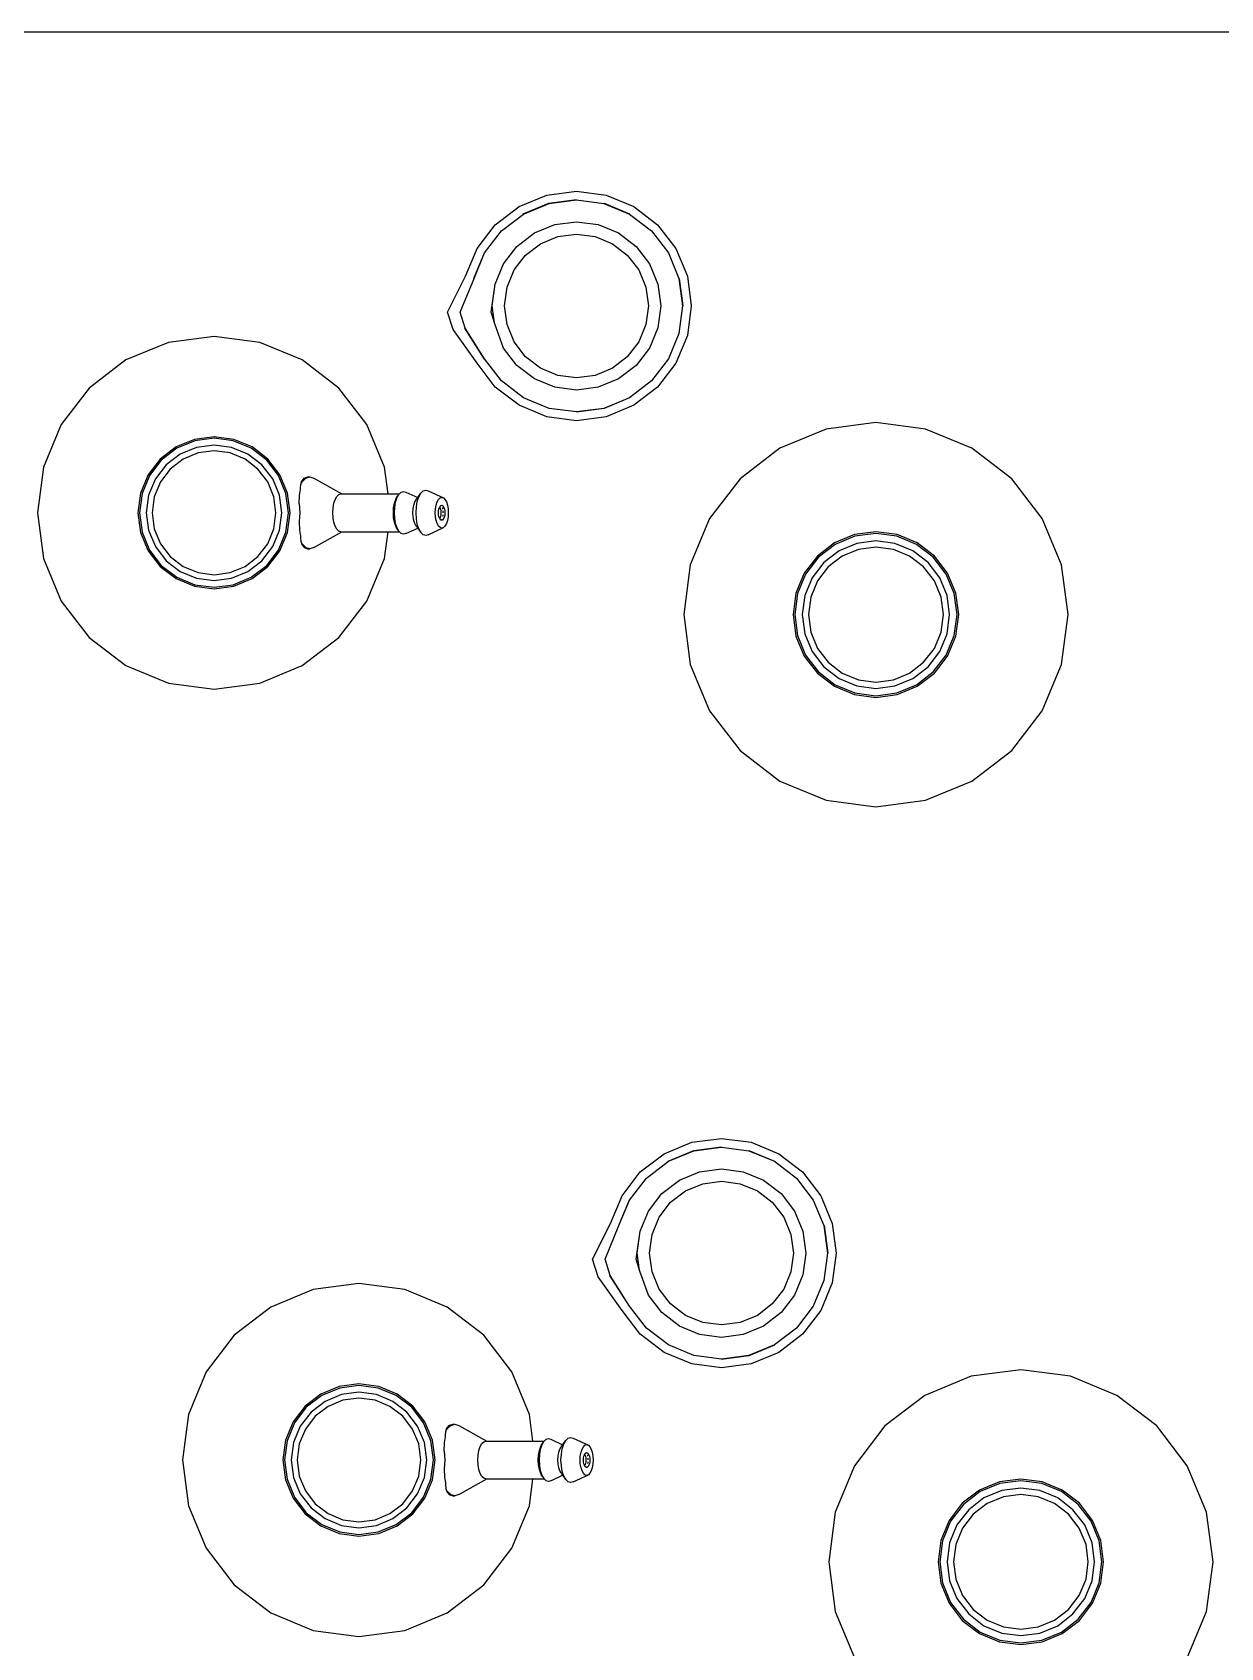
# Model space of a CAD drawing. Header units: metres. Extents: x 217 to 1422, y -179 to 129.
# Drawn here: x 1350.7276 to 1351.0376, y 60.5313 to 60.9527 of the extents above; entities that cross this region are included whole.
import ezdxf

# ---------------------------------------------------------------- set-up
doc = ezdxf.new("R2010")
doc.units = ezdxf.units.M
doc.header["$LTSCALE"] = 0.5
doc.header["$MEASUREMENT"] = 0
doc.layers.add('+1', color=255, linetype='Continuous')

# ---------------------------------------------------------------- blocks, each defined once
blk = doc.blocks.new('Chemistry Lab table pl')
at = {"layer": '+1', "transparency": 33554687}
for p, q in [((5.99318, 3.84755), (5.98817, 3.83546)), ((6.03659, 3.84409), (6.031, 3.84335)), ((6.04218, 3.84335), (6.03659, 3.84409)), ((6.08501, 3.83546), (6.08001, 3.84755)), ((6.02579, 3.84119), (6.02132, 3.83776)), ((6.02601, 3.84082), (6.02163, 3.83745)), ((6.031, 3.84335), (6.02579, 3.84119)), ((6.03111, 3.84293), (6.02601, 3.84082)), ((6.03161, 3.84107), (6.02697, 3.83915)), ((6.03204, 3.83949), (6.02779, 3.83773)), ((6.03659, 3.84365), (6.03111, 3.84293)), ((6.03659, 3.84172), (6.03161, 3.84107)), ((6.03659, 3.84009), (6.03204, 3.83949)), ((6.04207, 3.84293), (6.03659, 3.84365)), ((6.04157, 3.84107), (6.03659, 3.84172)), ((6.04115, 3.83949), (6.03659, 3.84009)), ((6.04539, 3.83773), (6.04115, 3.83949)), ((6.04621, 3.83915), (6.04157, 3.84107)), ((6.04717, 3.84082), (6.04207, 3.84293)), ((6.04739, 3.84119), (6.04218, 3.84335)), ((6.05156, 3.83745), (6.04717, 3.84082)), ((6.05186, 3.83776), (6.04739, 3.84119)), ((6.19733, 3.84039), (6.18623, 3.8358)), ((6.20925, 3.84196), (6.19733, 3.84039)), ((6.22116, 3.84039), (6.20925, 3.84196)), ((6.23227, 3.8358), (6.22116, 3.84039)), ((5.98817, 3.83546), (5.98646, 3.82249)), ((6.02132, 3.83776), (6.01789, 3.83329)), ((6.02163, 3.83745), (6.01826, 3.83307)), ((6.02299, 3.83609), (6.01993, 3.8321)), ((6.02697, 3.83915), (6.02299, 3.83609)), ((6.02779, 3.83773), (6.02415, 3.83493)), ((6.04904, 3.83493), (6.04539, 3.83773)), ((6.05019, 3.83609), (6.04621, 3.83915)), ((6.05325, 3.8321), (6.05019, 3.83609)), ((6.05492, 3.83307), (6.05156, 3.83745)), ((6.0553, 3.83329), (6.05186, 3.83776)), ((6.08672, 3.82249), (6.08501, 3.83546)), ((6.18623, 3.8358), (6.17669, 3.82848)), ((6.2418, 3.82848), (6.23227, 3.8358)), ((6.01789, 3.83329), (6.01573, 3.82808)), ((6.01826, 3.83307), (6.01615, 3.82797)), ((6.01993, 3.8321), (6.01801, 3.82747)), ((6.02135, 3.83129), (6.01959, 3.82704)), ((6.02415, 3.83493), (6.02135, 3.83129)), ((6.05183, 3.83129), (6.04904, 3.83493)), ((6.05359, 3.82704), (6.05183, 3.83129)), ((6.05517, 3.82747), (6.05325, 3.8321)), ((6.05703, 3.82797), (6.05492, 3.83307)), ((6.05745, 3.82808), (6.0553, 3.83329)), ((6.01573, 3.82808), (6.01499, 3.82249)), ((6.01615, 3.82797), (6.01543, 3.82249)), ((6.01801, 3.82747), (6.01736, 3.82249)), ((6.01959, 3.82704), (6.01899, 3.82249)), ((6.05419, 3.82249), (6.05359, 3.82704)), ((6.05583, 3.82249), (6.05517, 3.82747)), ((6.05776, 3.82249), (6.05703, 3.82797)), ((6.05819, 3.82249), (6.05745, 3.82808)), ((6.17669, 3.82848), (6.16937, 3.81894)), ((6.24912, 3.81894), (6.2418, 3.82848)), ((5.98646, 3.82249), (5.98817, 3.80951)), ((6.01499, 3.82249), (6.01573, 3.8169)), ((6.01543, 3.82249), (6.01615, 3.81701)), ((6.01736, 3.82249), (6.01801, 3.81751)), ((6.01899, 3.82249), (6.01959, 3.81793)), ((6.05359, 3.81793), (6.05419, 3.82249)), ((6.05517, 3.81751), (6.05583, 3.82249)), ((6.05703, 3.81701), (6.05776, 3.82249)), ((6.05745, 3.8169), (6.05819, 3.82249)), ((6.08501, 3.80951), (6.08672, 3.82249)), ((6.16937, 3.81894), (6.16477, 3.80784)), ((6.25372, 3.80784), (6.24912, 3.81894)), ((6.01573, 3.8169), (6.01789, 3.81169)), ((6.01615, 3.81701), (6.01826, 3.81191)), ((6.01801, 3.81751), (6.01993, 3.81287)), ((6.01959, 3.81793), (6.02135, 3.81369)), ((6.05183, 3.81369), (6.05359, 3.81793)), ((6.05325, 3.81287), (6.05517, 3.81751)), ((6.05492, 3.81191), (6.05703, 3.81701)), ((6.0553, 3.81169), (6.05745, 3.8169)), ((6.20411, 3.81508), (6.19933, 3.8131)), ((6.20422, 3.8147), (6.19953, 3.81276)), ((6.20925, 3.81576), (6.20411, 3.81508)), ((6.20925, 3.81536), (6.20422, 3.8147)), ((6.21438, 3.81508), (6.20925, 3.81576)), ((6.21428, 3.8147), (6.20925, 3.81536)), ((6.21897, 3.81276), (6.21428, 3.8147)), ((6.21916, 3.8131), (6.21438, 3.81508)), ((6.01789, 3.81169), (6.02132, 3.80722)), ((6.01826, 3.81191), (6.02163, 3.80752)), ((6.01993, 3.81287), (6.02299, 3.80889)), ((6.02135, 3.81369), (6.02415, 3.81004)), ((6.02415, 3.81004), (6.02779, 3.80725)), ((6.04539, 3.80725), (6.04904, 3.81004)), ((6.04904, 3.81004), (6.05183, 3.81369)), ((6.05019, 3.80889), (6.05325, 3.81287)), ((6.05156, 3.80752), (6.05492, 3.81191)), ((6.05186, 3.80722), (6.0553, 3.81169)), ((6.19933, 3.8131), (6.19522, 3.80995)), ((6.19953, 3.81276), (6.1955, 3.80967)), ((6.20041, 3.81122), (6.19676, 3.80841)), ((6.20467, 3.81299), (6.20041, 3.81122)), ((6.20506, 3.81153), (6.20117, 3.80992)), ((6.20925, 3.81359), (6.20467, 3.81299)), ((6.20925, 3.81209), (6.20506, 3.81153)), ((6.21382, 3.81299), (6.20925, 3.81359)), ((6.21343, 3.81153), (6.20925, 3.81209)), ((6.21733, 3.80992), (6.21343, 3.81153)), ((6.21808, 3.81122), (6.21382, 3.81299)), ((6.22174, 3.80841), (6.21808, 3.81122)), ((6.22299, 3.80967), (6.21897, 3.81276)), ((6.22327, 3.80995), (6.21916, 3.8131)), ((5.98817, 3.80951), (5.99318, 3.79742)), ((6.02132, 3.80722), (6.02579, 3.80378)), ((6.02163, 3.80752), (6.02601, 3.80416)), ((6.02299, 3.80889), (6.02697, 3.80583)), ((6.02697, 3.80583), (6.03161, 3.80391)), ((6.02779, 3.80725), (6.03204, 3.80549)), ((6.04115, 3.80549), (6.04539, 3.80725)), ((6.04157, 3.80391), (6.04621, 3.80583)), ((6.04621, 3.80583), (6.05019, 3.80889)), ((6.04717, 3.80416), (6.05156, 3.80752)), ((6.04739, 3.80378), (6.05186, 3.80722)), ((6.08001, 3.79742), (6.08501, 3.80951)), ((6.16477, 3.80784), (6.16386, 3.80087)), ((6.19207, 3.80584), (6.19009, 3.80106)), ((6.19522, 3.80995), (6.19207, 3.80584)), ((6.1955, 3.80967), (6.19241, 3.80564)), ((6.19676, 3.80841), (6.19395, 3.80476)), ((6.19782, 3.80735), (6.19525, 3.804)), ((6.20117, 3.80992), (6.19782, 3.80735)), ((6.22068, 3.80735), (6.21733, 3.80992)), ((6.22324, 3.804), (6.22068, 3.80735)), ((6.22455, 3.80476), (6.22174, 3.80841)), ((6.22608, 3.80564), (6.22299, 3.80967)), ((6.22643, 3.80584), (6.22327, 3.80995)), ((6.22841, 3.80106), (6.22643, 3.80584)), ((6.25529, 3.79592), (6.25372, 3.80784)), ((6.02579, 3.80378), (6.031, 3.80163)), ((6.02601, 3.80416), (6.03111, 3.80204)), ((6.031, 3.80163), (6.03659, 3.80089)), ((6.03111, 3.80204), (6.03659, 3.80132)), ((6.03161, 3.80391), (6.03659, 3.80325)), ((6.03204, 3.80549), (6.03659, 3.80489)), ((6.03659, 3.80489), (6.04115, 3.80549)), ((6.03659, 3.80325), (6.04157, 3.80391)), ((6.03659, 3.80132), (6.04207, 3.80204)), ((6.03659, 3.80089), (6.04218, 3.80163)), ((6.04207, 3.80204), (6.04717, 3.80416)), ((6.04218, 3.80163), (6.04739, 3.80378)), ((6.15338, 3.80163), (6.14941, 3.79979)), ((6.15338, 3.80163), (6.15403, 3.80183)), ((6.15403, 3.80183), (6.15468, 3.80163)), ((6.15468, 3.80163), (6.15529, 3.80104)), ((6.18321, 3.80496), (6.1759, 3.80087)), ((6.18321, 3.80496), (6.18424, 3.80528)), ((6.18479, 3.80528), (6.18424, 3.80528)), ((6.18424, 3.80528), (6.18449, 3.8052)), ((6.18479, 3.80528), (6.18449, 3.8052)), ((6.18527, 3.80496), (6.18449, 3.8052)), ((6.18551, 3.80504), (6.18479, 3.80528)), ((6.18551, 3.80504), (6.18527, 3.80496)), ((6.18527, 3.80496), (6.18623, 3.80403)), ((6.18576, 3.80496), (6.18551, 3.80504)), ((6.18645, 3.80403), (6.18576, 3.80496)), ((6.18623, 3.80403), (6.18661, 3.80334)), ((6.18627, 3.80403), (6.18646, 3.80396)), ((6.18646, 3.80396), (6.18645, 3.80403)), ((6.18661, 3.80334), (6.18646, 3.80396)), ((6.18672, 3.80243), (6.18661, 3.80334)), ((6.18668, 3.80197), (6.18672, 3.80243)), ((6.18696, 3.80044), (6.18668, 3.80197)), ((6.19241, 3.80564), (6.19047, 3.80095)), ((6.19395, 3.80476), (6.19218, 3.80049)), ((6.19525, 3.804), (6.19363, 3.80011)), ((6.22486, 3.80011), (6.22324, 3.804)), ((6.22631, 3.80049), (6.22455, 3.80476)), ((6.22802, 3.80095), (6.22608, 3.80564)), ((5.99318, 3.79742), (6.00114, 3.78704)), ((6.07204, 3.78704), (6.08001, 3.79742)), ((6.14821, 3.79696), (6.14838, 3.79793)), ((6.14838, 3.79793), (6.14865, 3.79876)), ((6.14865, 3.79876), (6.149, 3.79939)), ((6.149, 3.79939), (6.14941, 3.79979)), ((6.14927, 3.79731), (6.14944, 3.79762)), ((6.14941, 3.79979), (6.14986, 3.79993)), ((6.14944, 3.79762), (6.14964, 3.79782)), ((6.14964, 3.79782), (6.14983, 3.79787)), ((6.14975, 3.79762), (6.14983, 3.79787)), ((6.14983, 3.79787), (6.14986, 3.79788)), ((6.14986, 3.79993), (6.1503, 3.79979)), ((6.14986, 3.79788), (6.15007, 3.79782)), ((6.15007, 3.79782), (6.15027, 3.79762)), ((6.15027, 3.79762), (6.15038, 3.79742)), ((6.1503, 3.79979), (6.15071, 3.79939)), ((6.15032, 3.79731), (6.15038, 3.79742)), ((6.15038, 3.79742), (6.15045, 3.79731)), ((6.15071, 3.79939), (6.15106, 3.79876)), ((6.15106, 3.79876), (6.15133, 3.79793)), ((6.15133, 3.79793), (6.15151, 3.79696)), ((6.15529, 3.80104), (6.15581, 3.8001)), ((6.15612, 3.79991), (6.15529, 3.80104)), ((6.15581, 3.8001), (6.15621, 3.79888)), ((6.15919, 3.80133), (6.15612, 3.79991)), ((6.15649, 3.79939), (6.15612, 3.79991)), ((6.15621, 3.79888), (6.15646, 3.79745)), ((6.15646, 3.79745), (6.15655, 3.79592)), ((6.15649, 3.79939), (6.15684, 3.79876)), ((6.15684, 3.79876), (6.15711, 3.79793)), ((6.15711, 3.79793), (6.15728, 3.79696)), ((6.15919, 3.80133), (6.15981, 3.80152)), ((6.15981, 3.80152), (6.16043, 3.80133)), ((6.16043, 3.80133), (6.1609, 3.80087)), ((6.1609, 3.80087), (6.161, 3.80077)), ((6.16386, 3.80087), (6.1609, 3.80087)), ((6.16141, 3.80021), (6.161, 3.80077)), ((6.161, 3.80077), (6.1612, 3.80041)), ((6.1612, 3.80041), (6.16141, 3.80021)), ((6.1612, 3.80041), (6.1615, 3.79988)), ((6.16141, 3.80021), (6.16169, 3.79971)), ((6.1615, 3.79988), (6.16155, 3.79971)), ((6.16155, 3.79971), (6.16169, 3.79971)), ((6.16155, 3.79971), (6.16188, 3.79872)), ((6.16169, 3.79971), (6.16185, 3.79942)), ((6.16185, 3.79942), (6.16219, 3.7984)), ((6.16188, 3.79872), (6.16211, 3.79737)), ((6.16211, 3.79737), (6.1622, 3.79592)), ((6.16219, 3.7984), (6.1624, 3.7972)), ((6.1759, 3.80087), (6.16386, 3.80087)), ((6.17614, 3.80087), (6.1759, 3.80087)), ((6.17614, 3.80087), (6.17669, 3.8007)), ((6.17669, 3.8007), (6.17719, 3.80021)), ((6.17719, 3.80021), (6.17763, 3.79942)), ((6.17763, 3.79942), (6.17797, 3.7984)), ((6.17797, 3.7984), (6.17818, 3.7972)), ((6.18687, 3.79592), (6.18705, 3.79822)), ((6.18705, 3.79822), (6.18696, 3.80044)), ((6.19009, 3.80106), (6.18941, 3.79592)), ((6.19047, 3.80095), (6.18981, 3.79592)), ((6.19218, 3.80049), (6.19158, 3.79592)), ((6.19363, 3.80011), (6.19308, 3.79592)), ((6.22541, 3.79592), (6.22486, 3.80011)), ((6.22691, 3.79592), (6.22631, 3.80049)), ((6.22868, 3.79592), (6.22802, 3.80095)), ((6.22908, 3.79592), (6.22841, 3.80106)), ((6.14815, 3.79592), (6.14821, 3.79696)), ((6.14821, 3.79489), (6.14815, 3.79592)), ((6.14838, 3.79392), (6.14821, 3.79489)), ((6.14865, 3.79309), (6.14838, 3.79392)), ((6.14902, 3.79592), (6.14905, 3.79643)), ((6.14905, 3.79542), (6.14902, 3.79592)), ((6.14905, 3.79643), (6.14913, 3.7969)), ((6.14913, 3.79494), (6.14905, 3.79542)), ((6.14913, 3.7969), (6.14927, 3.79731)), ((6.14927, 3.79454), (6.14913, 3.79494)), ((6.14944, 3.79423), (6.14927, 3.79454)), ((6.14964, 3.79403), (6.14944, 3.79423)), ((6.14956, 3.79542), (6.14953, 3.79592)), ((6.14956, 3.79643), (6.14958, 3.79676)), ((6.14958, 3.79676), (6.14961, 3.7969)), ((6.14968, 3.79454), (6.14961, 3.79494)), ((6.14986, 3.79396), (6.14964, 3.79403)), ((6.14981, 3.79403), (6.14975, 3.79423)), ((6.15007, 3.79403), (6.14986, 3.79396)), ((6.15007, 3.79592), (6.1501, 3.79643)), ((6.1501, 3.79542), (6.15007, 3.79592)), ((6.15027, 3.79423), (6.15007, 3.79403)), ((6.1501, 3.79643), (6.15019, 3.7969)), ((6.15019, 3.79494), (6.1501, 3.79542)), ((6.15019, 3.7969), (6.15032, 3.79731)), ((6.15032, 3.79454), (6.15019, 3.79494)), ((6.15038, 3.79442), (6.15027, 3.79423)), ((6.15038, 3.79442), (6.15032, 3.79454)), ((6.15045, 3.79454), (6.15038, 3.79442)), ((6.15045, 3.79731), (6.15058, 3.7969)), ((6.15058, 3.79494), (6.15045, 3.79454)), ((6.15058, 3.7969), (6.15066, 3.79643)), ((6.15066, 3.79542), (6.15058, 3.79494)), ((6.15066, 3.79643), (6.15069, 3.79592)), ((6.15069, 3.79592), (6.15066, 3.79542)), ((6.15133, 3.79392), (6.15106, 3.79309)), ((6.15151, 3.79489), (6.15133, 3.79392)), ((6.15151, 3.79696), (6.15156, 3.79592)), ((6.15156, 3.79592), (6.15151, 3.79489)), ((6.15646, 3.79439), (6.15621, 3.79297)), ((6.15655, 3.79592), (6.15646, 3.79439)), ((6.15711, 3.79392), (6.15684, 3.79309)), ((6.15728, 3.79489), (6.15711, 3.79392)), ((6.15728, 3.79696), (6.15734, 3.79592)), ((6.15734, 3.79592), (6.15728, 3.79489)), ((6.16188, 3.79312), (6.16155, 3.79214)), ((6.16219, 3.79345), (6.16185, 3.79242)), ((6.16211, 3.79447), (6.16188, 3.79312)), ((6.1622, 3.79592), (6.16211, 3.79447)), ((6.1624, 3.79464), (6.16219, 3.79345)), ((6.1624, 3.7972), (6.16247, 3.79592)), ((6.16247, 3.79592), (6.1624, 3.79464)), ((6.17797, 3.79345), (6.17763, 3.79242)), ((6.17818, 3.79464), (6.17797, 3.79345)), ((6.17818, 3.7972), (6.17825, 3.79592)), ((6.17825, 3.79592), (6.17818, 3.79464)), ((6.18705, 3.79362), (6.18687, 3.79592)), ((6.18705, 3.79362), (6.18696, 3.79141)), ((6.18941, 3.79592), (6.19009, 3.79079)), ((6.18981, 3.79592), (6.19047, 3.79089)), ((6.19158, 3.79592), (6.19218, 3.79135)), ((6.19308, 3.79592), (6.19363, 3.79174)), ((6.22486, 3.79174), (6.22541, 3.79592)), ((6.22631, 3.79135), (6.22691, 3.79592)), ((6.22802, 3.79089), (6.22868, 3.79592)), ((6.22841, 3.79079), (6.22908, 3.79592)), ((6.25372, 3.78401), (6.25529, 3.79592)), ((6.149, 3.79245), (6.14865, 3.79309)), ((6.14941, 3.79205), (6.149, 3.79245)), ((6.14986, 3.79191), (6.14941, 3.79205)), ((6.15338, 3.79021), (6.14941, 3.79205)), ((6.1503, 3.79205), (6.14986, 3.79191)), ((6.15071, 3.79245), (6.1503, 3.79205)), ((6.15106, 3.79309), (6.15071, 3.79245)), ((6.15403, 3.79001), (6.15338, 3.79021)), ((6.15468, 3.79021), (6.15403, 3.79001)), ((6.15529, 3.7908), (6.15468, 3.79021)), ((6.15612, 3.79194), (6.15529, 3.7908)), ((6.15581, 3.79174), (6.15529, 3.7908)), ((6.15621, 3.79297), (6.15581, 3.79174)), ((6.15649, 3.79245), (6.15612, 3.79194)), ((6.15919, 3.79051), (6.15612, 3.79194)), ((6.15684, 3.79309), (6.15649, 3.79245)), ((6.15919, 3.79051), (6.15902, 3.79068)), ((6.15981, 3.79032), (6.15919, 3.79051)), ((6.16043, 3.79051), (6.15981, 3.79032)), ((6.1609, 3.79097), (6.16043, 3.79051)), ((6.161, 3.79107), (6.1609, 3.79097)), ((6.16386, 3.79097), (6.1609, 3.79097)), ((6.16141, 3.79164), (6.161, 3.79107)), ((6.1612, 3.79143), (6.161, 3.79107)), ((6.1615, 3.79196), (6.1612, 3.79143)), ((6.16141, 3.79164), (6.1612, 3.79143)), ((6.16169, 3.79214), (6.16141, 3.79164)), ((6.16155, 3.79214), (6.1615, 3.79196)), ((6.16155, 3.79214), (6.16169, 3.79214)), ((6.16185, 3.79242), (6.16169, 3.79214)), ((6.16386, 3.79097), (6.16477, 3.78401)), ((6.1759, 3.79097), (6.16386, 3.79097)), ((6.18321, 3.78688), (6.1759, 3.79097)), ((6.17614, 3.79097), (6.1759, 3.79097)), ((6.17669, 3.79114), (6.17614, 3.79097)), ((6.17719, 3.79164), (6.17669, 3.79114)), ((6.17763, 3.79242), (6.17719, 3.79164)), ((6.18672, 3.78942), (6.18661, 3.78851)), ((6.18696, 3.79141), (6.18668, 3.78988)), ((6.18668, 3.78988), (6.18672, 3.78942)), ((6.19009, 3.79079), (6.19207, 3.786)), ((6.19047, 3.79089), (6.19241, 3.7862)), ((6.19218, 3.79135), (6.19395, 3.78709)), ((6.19363, 3.79174), (6.19525, 3.78784)), ((6.22324, 3.78784), (6.22486, 3.79174)), ((6.22455, 3.78709), (6.22631, 3.79135)), ((6.22608, 3.7862), (6.22802, 3.79089)), ((6.22643, 3.786), (6.22841, 3.79079)), ((6.00114, 3.78704), (6.01153, 3.77907)), ((6.06166, 3.77907), (6.07204, 3.78704)), ((6.18424, 3.78656), (6.18321, 3.78688)), ((6.18449, 3.78664), (6.18424, 3.78656)), ((6.18479, 3.78656), (6.18424, 3.78656)), ((6.18527, 3.78688), (6.18449, 3.78664)), ((6.18479, 3.78656), (6.18449, 3.78664)), ((6.18551, 3.7868), (6.18479, 3.78656)), ((6.18623, 3.78782), (6.18527, 3.78688)), ((6.18527, 3.78688), (6.18551, 3.7868)), ((6.18576, 3.78688), (6.18551, 3.7868)), ((6.18645, 3.78782), (6.18576, 3.78688)), ((6.18661, 3.78851), (6.18623, 3.78782)), ((6.18646, 3.78788), (6.18627, 3.78782)), ((6.18646, 3.78788), (6.18645, 3.78782)), ((6.18661, 3.78851), (6.18646, 3.78788)), ((6.19207, 3.786), (6.19522, 3.7819)), ((6.19241, 3.7862), (6.1955, 3.78218)), ((6.19395, 3.78709), (6.19676, 3.78343)), ((6.19525, 3.78784), (6.19782, 3.78449)), ((6.22068, 3.78449), (6.22324, 3.78784)), ((6.22174, 3.78343), (6.22455, 3.78709)), ((6.22299, 3.78218), (6.22608, 3.7862)), ((6.22327, 3.7819), (6.22643, 3.786)), ((6.16477, 3.78401), (6.16937, 3.7729)), ((6.19522, 3.7819), (6.19933, 3.77874)), ((6.1955, 3.78218), (6.19953, 3.77909)), ((6.19676, 3.78343), (6.20041, 3.78062)), ((6.19782, 3.78449), (6.20117, 3.78193)), ((6.20041, 3.78062), (6.20467, 3.77886)), ((6.20117, 3.78193), (6.20506, 3.78031)), ((6.21343, 3.78031), (6.21733, 3.78193)), ((6.21382, 3.77886), (6.21808, 3.78062)), ((6.21733, 3.78193), (6.22068, 3.78449)), ((6.21808, 3.78062), (6.22174, 3.78343)), ((6.21897, 3.77909), (6.22299, 3.78218)), ((6.21916, 3.77874), (6.22327, 3.7819)), ((6.24912, 3.7729), (6.25372, 3.78401)), ((6.01153, 3.77907), (6.02362, 3.77406)), ((6.04957, 3.77406), (6.06166, 3.77907)), ((6.19933, 3.77874), (6.20411, 3.77676)), ((6.19953, 3.77909), (6.20422, 3.77715)), ((6.20411, 3.77676), (6.20925, 3.77609)), ((6.20422, 3.77715), (6.20925, 3.77648)), ((6.20467, 3.77886), (6.20925, 3.77826)), ((6.20506, 3.78031), (6.20925, 3.77976)), ((6.20925, 3.77976), (6.21343, 3.78031)), ((6.20925, 3.77826), (6.21382, 3.77886)), ((6.20925, 3.77648), (6.21428, 3.77715)), ((6.20925, 3.77609), (6.21438, 3.77676)), ((6.21428, 3.77715), (6.21897, 3.77909)), ((6.21438, 3.77676), (6.21916, 3.77874)), ((6.02362, 3.77406), (6.03659, 3.77236)), ((6.03659, 3.77236), (6.04957, 3.77406)), ((6.16937, 3.7729), (6.17669, 3.76337)), ((6.2418, 3.76337), (6.24912, 3.7729)), ((6.09352, 3.76312), (6.09973, 3.76788)), ((6.09973, 3.76788), (6.10695, 3.77087)), ((6.10083, 3.76596), (6.10752, 3.76873)), ((6.10086, 3.76591), (6.10754, 3.76867)), ((6.10695, 3.77087), (6.1147, 3.77189)), ((6.10752, 3.76873), (6.1147, 3.76968)), ((6.10754, 3.76867), (6.1147, 3.76961)), ((6.1147, 3.77189), (6.12245, 3.77087)), ((6.1147, 3.76961), (6.12186, 3.76867)), ((6.12186, 3.76867), (6.12853, 3.76591)), ((6.12245, 3.77087), (6.12967, 3.76788)), ((6.12967, 3.76788), (6.13587, 3.76312)), ((6.09513, 3.76151), (6.10086, 3.76591)), ((6.10901, 3.76317), (6.1147, 3.76392)), ((6.1147, 3.76392), (6.12038, 3.76317)), ((6.12853, 3.76591), (6.13426, 3.76151)), ((6.08876, 3.75692), (6.09352, 3.76312)), ((6.09074, 3.75578), (6.09513, 3.76151)), ((6.09916, 3.75748), (6.10371, 3.76097)), ((6.10371, 3.76097), (6.10901, 3.76317)), ((6.10532, 3.75819), (6.10984, 3.76006)), ((6.10984, 3.76006), (6.1147, 3.7607)), ((6.1147, 3.7607), (6.11955, 3.76006)), ((6.11955, 3.76006), (6.12408, 3.75819)), ((6.12038, 3.76317), (6.12568, 3.76097)), ((6.12568, 3.76097), (6.13023, 3.75748)), ((6.13426, 3.76151), (6.13866, 3.75578)), ((6.13587, 3.76312), (6.14063, 3.75692)), ((6.17669, 3.76337), (6.18623, 3.75605)), ((6.23227, 3.75605), (6.2418, 3.76337)), ((6.08577, 3.74969), (6.08876, 3.75692)), ((6.08797, 3.74911), (6.09074, 3.75578)), ((6.09567, 3.75293), (6.09916, 3.75748)), ((6.09845, 3.75132), (6.10143, 3.75521)), ((6.10143, 3.75521), (6.10532, 3.75819)), ((6.12408, 3.75819), (6.12796, 3.75521)), ((6.12796, 3.75521), (6.13094, 3.75132)), ((6.13023, 3.75748), (6.13373, 3.75293)), ((6.13866, 3.75578), (6.14373, 3.74776)), ((6.13871, 3.75581), (6.14382, 3.74777)), ((6.14063, 3.75692), (6.14685, 3.74811)), ((6.18623, 3.75605), (6.19733, 3.75145)), ((6.22116, 3.75145), (6.23227, 3.75605)), ((6.09347, 3.74763), (6.09567, 3.75293)), ((6.09658, 3.7468), (6.09845, 3.75132)), ((6.13094, 3.75132), (6.13281, 3.7468)), ((6.13373, 3.75293), (6.13592, 3.74689)), ((6.19733, 3.75145), (6.20925, 3.74988)), ((6.20925, 3.74988), (6.22116, 3.75145)), ((6.08475, 3.74194), (6.08577, 3.74969)), ((6.08703, 3.74194), (6.08797, 3.74911)), ((6.09272, 3.74194), (6.09347, 3.74763)), ((6.09594, 3.74194), (6.09658, 3.7468)), ((6.13281, 3.7468), (6.13345, 3.74194)), ((6.13592, 3.74689), (6.13609, 3.74636)), ((6.14373, 3.74776), (6.14507, 3.74353)), ((6.14685, 3.74811), (6.1483, 3.74353)), ((6.13698, 3.74353), (6.13592, 3.73626)), ((6.13609, 3.74636), (6.13667, 3.74194)), ((6.13609, 3.74636), (6.13698, 3.74353)), ((6.14507, 3.74353), (6.14142, 3.73478)), ((6.1483, 3.74353), (6.14362, 3.73419)), ((6.08577, 3.73419), (6.08475, 3.74194)), ((6.08791, 3.73477), (6.08696, 3.74194)), ((6.08797, 3.73478), (6.08703, 3.74194)), ((6.09347, 3.73626), (6.09272, 3.74194)), ((6.09658, 3.73709), (6.09594, 3.74194)), ((6.13345, 3.74194), (6.13281, 3.73709)), ((6.13667, 3.74194), (6.13592, 3.73626)), ((6.08876, 3.72697), (6.08577, 3.73419)), ((6.09074, 3.72811), (6.08797, 3.73478)), ((6.09567, 3.73096), (6.09347, 3.73626)), ((6.09845, 3.73257), (6.09658, 3.73709)), ((6.13281, 3.73709), (6.13094, 3.73257)), ((6.13592, 3.73626), (6.13373, 3.73096)), ((6.14142, 3.73478), (6.13866, 3.72811)), ((6.14149, 3.73477), (6.13871, 3.72808)), ((6.14362, 3.73419), (6.14063, 3.72697)), ((6.09916, 3.72641), (6.09567, 3.73096)), ((6.10143, 3.72868), (6.09845, 3.73257)), ((6.13094, 3.73257), (6.12796, 3.72868)), ((6.13373, 3.73096), (6.13023, 3.72641)), ((6.09352, 3.72077), (6.08876, 3.72697)), ((6.09513, 3.72238), (6.09074, 3.72811)), ((6.10371, 3.72292), (6.09916, 3.72641)), ((6.10532, 3.7257), (6.10143, 3.72868)), ((6.10984, 3.72383), (6.10532, 3.7257)), ((6.12408, 3.7257), (6.11955, 3.72383)), ((6.12796, 3.72868), (6.12408, 3.7257)), ((6.13023, 3.72641), (6.12568, 3.72292)), ((6.13866, 3.72811), (6.13426, 3.72238)), ((6.14063, 3.72697), (6.13587, 3.72077)), ((6.10086, 3.71798), (6.09513, 3.72238)), ((6.10901, 3.72072), (6.10371, 3.72292)), ((6.1147, 3.72319), (6.10984, 3.72383)), ((6.11955, 3.72383), (6.1147, 3.72319)), ((6.12568, 3.72292), (6.12038, 3.72072)), ((6.13426, 3.72238), (6.12853, 3.71798)), ((6.09973, 3.71601), (6.09352, 3.72077)), ((6.10752, 3.71516), (6.10083, 3.71793)), ((6.10754, 3.71522), (6.10086, 3.71798)), ((6.1147, 3.71997), (6.10901, 3.72072)), ((6.12038, 3.72072), (6.1147, 3.71997)), ((6.12853, 3.71798), (6.12186, 3.71522)), ((6.12856, 3.71793), (6.12187, 3.71516)), ((6.13587, 3.72077), (6.12967, 3.71601)), ((6.10695, 3.71302), (6.09973, 3.71601)), ((6.1147, 3.71428), (6.10754, 3.71522)), ((6.12186, 3.71522), (6.1147, 3.71428)), ((6.12187, 3.71516), (6.1147, 3.71421)), ((6.12967, 3.71601), (6.12245, 3.71302)), ((6.1147, 3.712), (6.10695, 3.71302)), ((6.12245, 3.71302), (6.1147, 3.712)), ((6.07441, 3.6255), (6.06143, 3.62379)), ((6.08738, 3.62379), (6.07441, 3.6255)), ((6.06143, 3.62379), (6.04934, 3.61878)), ((6.09947, 3.61878), (6.08738, 3.62379)), ((6.04934, 3.61878), (6.03896, 3.61081)), ((6.10985, 3.61081), (6.09947, 3.61878)), ((6.03896, 3.61081), (6.03099, 3.60043)), ((6.11782, 3.60043), (6.10985, 3.61081)), ((6.03099, 3.60043), (6.02598, 3.58834)), ((6.12283, 3.58834), (6.11782, 3.60043)), ((6.06882, 3.59623), (6.06361, 3.59407)), ((6.06893, 3.59581), (6.06382, 3.59369)), ((6.07441, 3.59696), (6.06882, 3.59623)), ((6.07441, 3.59653), (6.06893, 3.59581)), ((6.08, 3.59623), (6.07441, 3.59696)), ((6.07988, 3.59581), (6.07441, 3.59653)), ((6.08499, 3.59369), (6.07988, 3.59581)), ((6.0852, 3.59407), (6.08, 3.59623)), ((6.06361, 3.59407), (6.05913, 3.59064)), ((6.06382, 3.59369), (6.05944, 3.59033)), ((6.06479, 3.59202), (6.0608, 3.58896)), ((6.06943, 3.59394), (6.06479, 3.59202)), ((6.06985, 3.59236), (6.06561, 3.5906)), ((6.07441, 3.5946), (6.06943, 3.59394)), ((6.07441, 3.59296), (6.06985, 3.59236)), ((6.07938, 3.59394), (6.07441, 3.5946)), ((6.07896, 3.59236), (6.07441, 3.59296)), ((6.0832, 3.5906), (6.07896, 3.59236)), ((6.08402, 3.59202), (6.07938, 3.59394)), ((6.08801, 3.58896), (6.08402, 3.59202)), ((6.08937, 3.59033), (6.08499, 3.59369)), ((6.08968, 3.59064), (6.0852, 3.59407)), ((6.23514, 3.59327), (6.22404, 3.58867)), ((6.24706, 3.59484), (6.23514, 3.59327)), ((6.25898, 3.59327), (6.24706, 3.59484)), ((6.27008, 3.58867), (6.25898, 3.59327)), ((6.02598, 3.58834), (6.02427, 3.57536)), ((6.05913, 3.59064), (6.0557, 3.58616)), ((6.05944, 3.59033), (6.05608, 3.58595)), ((6.0608, 3.58896), (6.05775, 3.58498)), ((6.06196, 3.58781), (6.05916, 3.58416)), ((6.06561, 3.5906), (6.06196, 3.58781)), ((6.08685, 3.58781), (6.0832, 3.5906)), ((6.08965, 3.58416), (6.08685, 3.58781)), ((6.09106, 3.58498), (6.08801, 3.58896)), ((6.09273, 3.58595), (6.08937, 3.59033)), ((6.09311, 3.58616), (6.08968, 3.59064)), ((6.12454, 3.57536), (6.12283, 3.58834)), ((6.22404, 3.58867), (6.21451, 3.58135)), ((6.27962, 3.58135), (6.27008, 3.58867)), ((6.0557, 3.58616), (6.05354, 3.58095)), ((6.05608, 3.58595), (6.05396, 3.58084)), ((6.05775, 3.58498), (6.05583, 3.58034)), ((6.05916, 3.58416), (6.05741, 3.57992)), ((6.0914, 3.57992), (6.08965, 3.58416)), ((6.09298, 3.58034), (6.09106, 3.58498)), ((6.09485, 3.58084), (6.09273, 3.58595)), ((6.09527, 3.58095), (6.09311, 3.58616)), ((6.05354, 3.58095), (6.05281, 3.57536)), ((6.05396, 3.58084), (6.05324, 3.57536)), ((6.05583, 3.58034), (6.05517, 3.57536)), ((6.05741, 3.57992), (6.05681, 3.57536)), ((6.092, 3.57536), (6.0914, 3.57992)), ((6.09364, 3.57536), (6.09298, 3.58034)), ((6.09557, 3.57536), (6.09485, 3.58084)), ((6.096, 3.57536), (6.09527, 3.58095)), ((6.21451, 3.58135), (6.20719, 3.57182)), ((6.28693, 3.57182), (6.27962, 3.58135)), ((6.02427, 3.57536), (6.02598, 3.56239)), ((6.05281, 3.57536), (6.05354, 3.56977)), ((6.05324, 3.57536), (6.05396, 3.56989)), ((6.05517, 3.57536), (6.05583, 3.57039)), ((6.05681, 3.57536), (6.05741, 3.57081)), ((6.0914, 3.57081), (6.092, 3.57536)), ((6.09298, 3.57039), (6.09364, 3.57536)), ((6.09485, 3.56989), (6.09557, 3.57536)), ((6.09527, 3.56977), (6.096, 3.57536)), ((6.12283, 3.56239), (6.12454, 3.57536)), ((6.05354, 3.56977), (6.0557, 3.56456)), ((6.05396, 3.56989), (6.05608, 3.56478)), ((6.05583, 3.57039), (6.05775, 3.56575)), ((6.05741, 3.57081), (6.05916, 3.56656)), ((6.08965, 3.56656), (6.0914, 3.57081)), ((6.09106, 3.56575), (6.09298, 3.57039)), ((6.09273, 3.56478), (6.09485, 3.56989)), ((6.09311, 3.56456), (6.09527, 3.56977)), ((6.20719, 3.57182), (6.20259, 3.56072)), ((6.29153, 3.56072), (6.28693, 3.57182)), ((6.05775, 3.56575), (6.0608, 3.56176)), ((6.05916, 3.56656), (6.06196, 3.56292)), ((6.08685, 3.56292), (6.08965, 3.56656)), ((6.08801, 3.56176), (6.09106, 3.56575)), ((6.23714, 3.56598), (6.23303, 3.56283)), ((6.23734, 3.56563), (6.23332, 3.56254)), ((6.24193, 3.56796), (6.23714, 3.56598)), ((6.24203, 3.56757), (6.23734, 3.56563)), ((6.24249, 3.56586), (6.23823, 3.5641)), ((6.24706, 3.56863), (6.24193, 3.56796)), ((6.24706, 3.56824), (6.24203, 3.56757)), ((6.24706, 3.56646), (6.24249, 3.56586)), ((6.25219, 3.56796), (6.24706, 3.56863)), ((6.25209, 3.56757), (6.24706, 3.56824)), ((6.25163, 3.56586), (6.24706, 3.56646)), ((6.25589, 3.5641), (6.25163, 3.56586)), ((6.25678, 3.56563), (6.25209, 3.56757)), ((6.25698, 3.56598), (6.25219, 3.56796)), ((6.26081, 3.56254), (6.25678, 3.56563)), ((6.26109, 3.56283), (6.25698, 3.56598)), ((6.02598, 3.56239), (6.03099, 3.5503)), ((6.0557, 3.56456), (6.05913, 3.56009)), ((6.05608, 3.56478), (6.05944, 3.5604)), ((6.0608, 3.56176), (6.06479, 3.55871)), ((6.06196, 3.56292), (6.06561, 3.56012)), ((6.0832, 3.56012), (6.08685, 3.56292)), ((6.08402, 3.55871), (6.08801, 3.56176)), ((6.08937, 3.5604), (6.09273, 3.56478)), ((6.08968, 3.56009), (6.09311, 3.56456)), ((6.11782, 3.5503), (6.12283, 3.56239)), ((6.23303, 3.56283), (6.22988, 3.55872)), ((6.23332, 3.56254), (6.23023, 3.55852)), ((6.23823, 3.5641), (6.23457, 3.56129)), ((6.23898, 3.5628), (6.23563, 3.56023)), ((6.24288, 3.56441), (6.23898, 3.5628)), ((6.24706, 3.56496), (6.24288, 3.56441)), ((6.25124, 3.56441), (6.24706, 3.56496)), ((6.25514, 3.5628), (6.25124, 3.56441)), ((6.25849, 3.56023), (6.25514, 3.5628)), ((6.25955, 3.56129), (6.25589, 3.5641)), ((6.26389, 3.55852), (6.26081, 3.56254)), ((6.26424, 3.55872), (6.26109, 3.56283)), ((6.05913, 3.56009), (6.06361, 3.55666)), ((6.05944, 3.5604), (6.06382, 3.55703)), ((6.06479, 3.55871), (6.06943, 3.55678)), ((6.06561, 3.56012), (6.06985, 3.55836)), ((6.06985, 3.55836), (6.07441, 3.55777)), ((6.07441, 3.55777), (6.07896, 3.55836)), ((6.07896, 3.55836), (6.0832, 3.56012)), ((6.07938, 3.55678), (6.08402, 3.55871)), ((6.08499, 3.55703), (6.08937, 3.5604)), ((6.0852, 3.55666), (6.08968, 3.56009)), ((6.20259, 3.56072), (6.20167, 3.55375)), ((6.22102, 3.55784), (6.21371, 3.55375)), ((6.22102, 3.55784), (6.22205, 3.55816)), ((6.2226, 3.55816), (6.22205, 3.55816)), ((6.22205, 3.55816), (6.22231, 3.55808)), ((6.2226, 3.55816), (6.22231, 3.55808)), ((6.22308, 3.55784), (6.22231, 3.55808)), ((6.22332, 3.55792), (6.2226, 3.55816)), ((6.22332, 3.55792), (6.22308, 3.55784)), ((6.22308, 3.55784), (6.22405, 3.5569)), ((6.22357, 3.55784), (6.22332, 3.55792)), ((6.22426, 3.5569), (6.22357, 3.55784)), ((6.22988, 3.55872), (6.2279, 3.55393)), ((6.23023, 3.55852), (6.22829, 3.55383)), ((6.23176, 3.55763), (6.23, 3.55337)), ((6.23457, 3.56129), (6.23176, 3.55763)), ((6.23563, 3.56023), (6.23306, 3.55688)), ((6.26106, 3.55688), (6.25849, 3.56023)), ((6.26236, 3.55763), (6.25955, 3.56129)), ((6.26412, 3.55337), (6.26236, 3.55763)), ((6.26584, 3.55383), (6.26389, 3.55852)), ((6.26622, 3.55393), (6.26424, 3.55872)), ((6.2931, 3.5488), (6.29153, 3.56072)), ((6.06361, 3.55666), (6.06882, 3.5545)), ((6.06382, 3.55703), (6.06893, 3.55492)), ((6.06882, 3.5545), (6.07441, 3.55377)), ((6.06893, 3.55492), (6.07441, 3.5542)), ((6.06943, 3.55678), (6.07441, 3.55613)), ((6.07441, 3.55613), (6.07938, 3.55678)), ((6.07441, 3.5542), (6.07988, 3.55492)), ((6.07441, 3.55377), (6.08, 3.5545)), ((6.07988, 3.55492), (6.08499, 3.55703)), ((6.08, 3.5545), (6.0852, 3.55666)), ((6.1912, 3.55451), (6.18723, 3.55267)), ((6.1912, 3.55451), (6.19185, 3.55471)), ((6.19185, 3.55471), (6.1925, 3.55451)), ((6.1925, 3.55451), (6.19311, 3.55392)), ((6.19311, 3.55392), (6.19363, 3.55298)), ((6.19393, 3.55278), (6.19311, 3.55392)), ((6.19363, 3.55298), (6.19403, 3.55175)), ((6.19701, 3.55421), (6.19393, 3.55278)), ((6.19701, 3.55421), (6.19763, 3.5544)), ((6.19763, 3.5544), (6.19824, 3.55421)), ((6.19824, 3.55421), (6.19872, 3.55375)), ((6.19872, 3.55375), (6.19882, 3.55365)), ((6.20167, 3.55375), (6.19872, 3.55375)), ((6.19923, 3.55308), (6.19882, 3.55365)), ((6.19882, 3.55365), (6.19902, 3.55329)), ((6.19902, 3.55329), (6.19923, 3.55308)), ((6.19902, 3.55329), (6.19931, 3.55276)), ((6.19923, 3.55308), (6.19951, 3.55258)), ((6.21371, 3.55375), (6.20167, 3.55375)), ((6.21395, 3.55375), (6.21371, 3.55375)), ((6.21395, 3.55375), (6.2145, 3.55358)), ((6.2145, 3.55358), (6.21501, 3.55308)), ((6.21501, 3.55308), (6.21544, 3.5523)), ((6.22405, 3.5569), (6.22443, 3.55621)), ((6.22409, 3.5569), (6.22428, 3.55684)), ((6.22428, 3.55684), (6.22426, 3.5569)), ((6.22443, 3.55621), (6.22428, 3.55684)), ((6.22454, 3.55531), (6.22443, 3.55621)), ((6.22449, 3.55485), (6.22454, 3.55531)), ((6.22477, 3.55331), (6.22449, 3.55485)), ((6.22486, 3.5511), (6.22477, 3.55331)), ((6.2279, 3.55393), (6.22722, 3.5488)), ((6.22829, 3.55383), (6.22762, 3.5488)), ((6.23, 3.55337), (6.2294, 3.5488)), ((6.23145, 3.55298), (6.2309, 3.5488)), ((6.23306, 3.55688), (6.23145, 3.55298)), ((6.26267, 3.55298), (6.26106, 3.55688)), ((6.26322, 3.5488), (6.26267, 3.55298)), ((6.26473, 3.5488), (6.26412, 3.55337)), ((6.2665, 3.5488), (6.26584, 3.55383)), ((6.2669, 3.5488), (6.26622, 3.55393)), ((6.03099, 3.5503), (6.03896, 3.53992)), ((6.10985, 3.53992), (6.11782, 3.5503)), ((6.18596, 3.5488), (6.18602, 3.54984)), ((6.18602, 3.54776), (6.18596, 3.5488)), ((6.18602, 3.54984), (6.18619, 3.5508)), ((6.18619, 3.5508), (6.18646, 3.55163)), ((6.18646, 3.55163), (6.18682, 3.55227)), ((6.18682, 3.55227), (6.18723, 3.55267)), ((6.18684, 3.5488), (6.18686, 3.54931)), ((6.18686, 3.54829), (6.18684, 3.5488)), ((6.18686, 3.54931), (6.18695, 3.54978)), ((6.18695, 3.54978), (6.18708, 3.55018)), ((6.18708, 3.55018), (6.18725, 3.5505)), ((6.18723, 3.55267), (6.18767, 3.55281)), ((6.18725, 3.5505), (6.18745, 3.55069)), ((6.18738, 3.54829), (6.18735, 3.5488)), ((6.18738, 3.54931), (6.1874, 3.54963)), ((6.1874, 3.54963), (6.18742, 3.54978)), ((6.18745, 3.55069), (6.18764, 3.55075)), ((6.18756, 3.5505), (6.18764, 3.55075)), ((6.18764, 3.55075), (6.18767, 3.55076)), ((6.18767, 3.55281), (6.18811, 3.55267)), ((6.18767, 3.55076), (6.18789, 3.55069)), ((6.18789, 3.55069), (6.18809, 3.5505)), ((6.18789, 3.5488), (6.18792, 3.54931)), ((6.18792, 3.54829), (6.18789, 3.5488)), ((6.18792, 3.54931), (6.188, 3.54978)), ((6.188, 3.54978), (6.18813, 3.55018)), ((6.18809, 3.5505), (6.1882, 3.5503)), ((6.18811, 3.55267), (6.18852, 3.55227)), ((6.18813, 3.55018), (6.1882, 3.5503)), ((6.1882, 3.5503), (6.18826, 3.55018)), ((6.18826, 3.55018), (6.18839, 3.54978)), ((6.18839, 3.54978), (6.18848, 3.54931)), ((6.18848, 3.54931), (6.18851, 3.5488)), ((6.18851, 3.5488), (6.18848, 3.54829)), ((6.18852, 3.55227), (6.18888, 3.55163)), ((6.18888, 3.55163), (6.18915, 3.5508)), ((6.18915, 3.5508), (6.18932, 3.54984)), ((6.18932, 3.54984), (6.18938, 3.5488)), ((6.18938, 3.5488), (6.18932, 3.54776)), ((6.1943, 3.55227), (6.19393, 3.55278)), ((6.19403, 3.55175), (6.19428, 3.55033)), ((6.19428, 3.55033), (6.19436, 3.5488)), ((6.19436, 3.5488), (6.19428, 3.54727)), ((6.1943, 3.55227), (6.19466, 3.55163)), ((6.19466, 3.55163), (6.19493, 3.5508)), ((6.19493, 3.5508), (6.1951, 3.54984)), ((6.1951, 3.54984), (6.19516, 3.5488)), ((6.19516, 3.5488), (6.1951, 3.54776)), ((6.19931, 3.55276), (6.19937, 3.55258)), ((6.19937, 3.55258), (6.19951, 3.55258)), ((6.19937, 3.55258), (6.19969, 3.5516)), ((6.19951, 3.55258), (6.19966, 3.5523)), ((6.19966, 3.5523), (6.2, 3.55127)), ((6.19969, 3.5516), (6.19993, 3.55025)), ((6.19993, 3.55025), (6.20001, 3.5488)), ((6.20001, 3.5488), (6.19993, 3.54735)), ((6.2, 3.55127), (6.20021, 3.55008)), ((6.20021, 3.55008), (6.20028, 3.5488)), ((6.20028, 3.5488), (6.20021, 3.54752)), ((6.21544, 3.5523), (6.21578, 3.55127)), ((6.21578, 3.55127), (6.21599, 3.55008)), ((6.21599, 3.55008), (6.21606, 3.5488)), ((6.21606, 3.5488), (6.21599, 3.54752)), ((6.22468, 3.5488), (6.22486, 3.5511)), ((6.22486, 3.5465), (6.22468, 3.5488)), ((6.22722, 3.5488), (6.2279, 3.54367)), ((6.22762, 3.5488), (6.22829, 3.54377)), ((6.2294, 3.5488), (6.23, 3.54423)), ((6.2309, 3.5488), (6.23145, 3.54462)), ((6.26267, 3.54462), (6.26322, 3.5488)), ((6.26412, 3.54423), (6.26473, 3.5488)), ((6.26584, 3.54377), (6.2665, 3.5488)), ((6.26622, 3.54367), (6.2669, 3.5488)), ((6.29153, 3.53688), (6.2931, 3.5488)), ((6.18619, 3.54679), (6.18602, 3.54776)), ((6.18646, 3.54596), (6.18619, 3.54679)), ((6.18682, 3.54533), (6.18646, 3.54596)), ((6.18723, 3.54493), (6.18682, 3.54533)), ((6.18695, 3.54782), (6.18686, 3.54829)), ((6.18708, 3.54741), (6.18695, 3.54782)), ((6.18725, 3.5471), (6.18708, 3.54741)), ((6.18767, 3.54479), (6.18723, 3.54493)), ((6.1912, 3.54309), (6.18723, 3.54493)), ((6.18745, 3.54691), (6.18725, 3.5471)), ((6.18749, 3.54741), (6.18742, 3.54782)), ((6.18767, 3.54684), (6.18745, 3.54691)), ((6.18762, 3.54691), (6.18756, 3.5471)), ((6.18789, 3.54691), (6.18767, 3.54684)), ((6.18811, 3.54493), (6.18767, 3.54479)), ((6.18809, 3.5471), (6.18789, 3.54691)), ((6.188, 3.54782), (6.18792, 3.54829)), ((6.18813, 3.54741), (6.188, 3.54782)), ((6.1882, 3.5473), (6.18809, 3.5471)), ((6.18852, 3.54533), (6.18811, 3.54493)), ((6.1882, 3.5473), (6.18813, 3.54741)), ((6.18826, 3.54741), (6.1882, 3.5473)), ((6.18839, 3.54782), (6.18826, 3.54741)), ((6.18848, 3.54829), (6.18839, 3.54782)), ((6.18888, 3.54596), (6.18852, 3.54533)), ((6.18915, 3.54679), (6.18888, 3.54596)), ((6.18932, 3.54776), (6.18915, 3.54679)), ((6.19393, 3.54482), (6.19311, 3.54368)), ((6.19363, 3.54462), (6.19311, 3.54368)), ((6.19403, 3.54584), (6.19363, 3.54462)), ((6.1943, 3.54533), (6.19393, 3.54482)), ((6.19701, 3.54339), (6.19393, 3.54482)), ((6.19428, 3.54727), (6.19403, 3.54584)), ((6.19466, 3.54596), (6.1943, 3.54533)), ((6.19493, 3.54679), (6.19466, 3.54596)), ((6.1951, 3.54776), (6.19493, 3.54679)), ((6.19923, 3.54451), (6.19882, 3.54395)), ((6.19931, 3.54484), (6.19902, 3.54431)), ((6.19923, 3.54451), (6.19902, 3.54431)), ((6.19951, 3.54501), (6.19923, 3.54451)), ((6.19937, 3.54501), (6.19931, 3.54484)), ((6.19969, 3.546), (6.19937, 3.54501)), ((6.19937, 3.54501), (6.19951, 3.54501)), ((6.19966, 3.5453), (6.19951, 3.54501)), ((6.2, 3.54632), (6.19966, 3.5453)), ((6.19993, 3.54735), (6.19969, 3.546)), ((6.20021, 3.54752), (6.2, 3.54632)), ((6.21501, 3.54451), (6.2145, 3.54402)), ((6.21544, 3.5453), (6.21501, 3.54451)), ((6.21578, 3.54632), (6.21544, 3.5453)), ((6.21599, 3.54752), (6.21578, 3.54632)), ((6.22486, 3.5465), (6.22477, 3.54429)), ((6.23145, 3.54462), (6.23306, 3.54072)), ((6.26106, 3.54072), (6.26267, 3.54462)), ((6.19185, 3.54289), (6.1912, 3.54309)), ((6.1925, 3.54309), (6.19185, 3.54289)), ((6.19311, 3.54368), (6.1925, 3.54309)), ((6.19701, 3.54339), (6.19683, 3.54356)), ((6.19763, 3.5432), (6.19701, 3.54339)), ((6.19824, 3.54339), (6.19763, 3.5432)), ((6.19872, 3.54385), (6.19824, 3.54339)), ((6.19882, 3.54395), (6.19872, 3.54385)), ((6.20167, 3.54385), (6.19872, 3.54385)), ((6.19902, 3.54431), (6.19882, 3.54395)), ((6.20167, 3.54385), (6.20259, 3.53688)), ((6.21371, 3.54385), (6.20167, 3.54385)), ((6.22102, 3.53976), (6.21371, 3.54385)), ((6.21395, 3.54385), (6.21371, 3.54385)), ((6.2145, 3.54402), (6.21395, 3.54385)), ((6.22405, 3.54069), (6.22308, 3.53976)), ((6.22426, 3.54069), (6.22357, 3.53976)), ((6.22443, 3.54139), (6.22405, 3.54069)), ((6.22428, 3.54076), (6.22409, 3.54069)), ((6.22428, 3.54076), (6.22426, 3.54069)), ((6.22443, 3.54139), (6.22428, 3.54076)), ((6.22454, 3.54229), (6.22443, 3.54139)), ((6.22477, 3.54429), (6.22449, 3.54275)), ((6.22449, 3.54275), (6.22454, 3.54229)), ((6.2279, 3.54367), (6.22988, 3.53888)), ((6.22829, 3.54377), (6.23023, 3.53908)), ((6.23, 3.54423), (6.23176, 3.53997)), ((6.23306, 3.54072), (6.23563, 3.53737)), ((6.25849, 3.53737), (6.26106, 3.54072)), ((6.26236, 3.53997), (6.26412, 3.54423)), ((6.26389, 3.53908), (6.26584, 3.54377)), ((6.26424, 3.53888), (6.26622, 3.54367)), ((6.03896, 3.53992), (6.04934, 3.53195)), ((6.09947, 3.53195), (6.10985, 3.53992)), ((6.20259, 3.53688), (6.20719, 3.52578)), ((6.22205, 3.53944), (6.22102, 3.53976)), ((6.22231, 3.53952), (6.22205, 3.53944)), ((6.2226, 3.53944), (6.22205, 3.53944)), ((6.22308, 3.53976), (6.22231, 3.53952)), ((6.2226, 3.53944), (6.22231, 3.53952)), ((6.22332, 3.53968), (6.2226, 3.53944)), ((6.22308, 3.53976), (6.22332, 3.53968)), ((6.22357, 3.53976), (6.22332, 3.53968)), ((6.22988, 3.53888), (6.23303, 3.53477)), ((6.23023, 3.53908), (6.23332, 3.53505)), ((6.23176, 3.53997), (6.23457, 3.53631)), ((6.23457, 3.53631), (6.23823, 3.5335)), ((6.23563, 3.53737), (6.23898, 3.5348)), ((6.25514, 3.5348), (6.25849, 3.53737)), ((6.25589, 3.5335), (6.25955, 3.53631)), ((6.25955, 3.53631), (6.26236, 3.53997)), ((6.26081, 3.53505), (6.26389, 3.53908)), ((6.26109, 3.53477), (6.26424, 3.53888)), ((6.28693, 3.52578), (6.29153, 3.53688)), ((6.04934, 3.53195), (6.06143, 3.52694)), ((6.08738, 3.52694), (6.09947, 3.53195)), ((6.23303, 3.53477), (6.23714, 3.53162)), ((6.23332, 3.53505), (6.23734, 3.53197)), ((6.23734, 3.53197), (6.24203, 3.53002)), ((6.23823, 3.5335), (6.24249, 3.53174)), ((6.23898, 3.5348), (6.24288, 3.53319)), ((6.24288, 3.53319), (6.24706, 3.53264)), ((6.24706, 3.53264), (6.25124, 3.53319)), ((6.25124, 3.53319), (6.25514, 3.5348)), ((6.25163, 3.53174), (6.25589, 3.5335)), ((6.25209, 3.53002), (6.25678, 3.53197)), ((6.25678, 3.53197), (6.26081, 3.53505)), ((6.25698, 3.53162), (6.26109, 3.53477)), ((6.23714, 3.53162), (6.24193, 3.52964)), ((6.24193, 3.52964), (6.24706, 3.52896)), ((6.24203, 3.53002), (6.24706, 3.52936)), ((6.24249, 3.53174), (6.24706, 3.53113)), ((6.24706, 3.53113), (6.25163, 3.53174)), ((6.24706, 3.52936), (6.25209, 3.53002)), ((6.24706, 3.52896), (6.25219, 3.52964)), ((6.25219, 3.52964), (6.25698, 3.53162)), ((6.06143, 3.52694), (6.07441, 3.52523)), ((6.07441, 3.52523), (6.08738, 3.52694)), ((6.13754, 3.52075), (6.14476, 3.52374)), ((6.14476, 3.52374), (6.15251, 3.52477)), ((6.15251, 3.52477), (6.16026, 3.52374)), ((6.16026, 3.52374), (6.16748, 3.52075)), ((6.20719, 3.52578), (6.21451, 3.51624)), ((6.27962, 3.51624), (6.28693, 3.52578)), ((6.13134, 3.51599), (6.13754, 3.52075)), ((6.13864, 3.51884), (6.14533, 3.52161)), ((6.13868, 3.51878), (6.14535, 3.52155)), ((6.14533, 3.52161), (6.15251, 3.52255)), ((6.14535, 3.52155), (6.15251, 3.52249)), ((6.15251, 3.52249), (6.15967, 3.52155)), ((6.15967, 3.52155), (6.16634, 3.51878)), ((6.16748, 3.52075), (6.17368, 3.51599)), ((6.12658, 3.50979), (6.13134, 3.51599)), ((6.13295, 3.51439), (6.13868, 3.51878)), ((6.14152, 3.51385), (6.14682, 3.51605)), ((6.14682, 3.51605), (6.15251, 3.51679)), ((6.15251, 3.51679), (6.1582, 3.51605)), ((6.1582, 3.51605), (6.1635, 3.51385)), ((6.16634, 3.51878), (6.17207, 3.51439)), ((6.17368, 3.51599), (6.17844, 3.50979)), ((6.21451, 3.51624), (6.22404, 3.50893)), ((6.27008, 3.50893), (6.27962, 3.51624)), ((6.12855, 3.50865), (6.13295, 3.51439)), ((6.13697, 3.51036), (6.14152, 3.51385)), ((6.13925, 3.50808), (6.14313, 3.51106)), ((6.14313, 3.51106), (6.14766, 3.51294)), ((6.14766, 3.51294), (6.15251, 3.51358)), ((6.15251, 3.51358), (6.15737, 3.51294)), ((6.15737, 3.51294), (6.16189, 3.51106)), ((6.16189, 3.51106), (6.16577, 3.50808)), ((6.1635, 3.51385), (6.16805, 3.51036)), ((6.17207, 3.51439), (6.17647, 3.50865)), ((6.12359, 3.50257), (6.12658, 3.50979)), ((6.12579, 3.50198), (6.12855, 3.50865)), ((6.13348, 3.50581), (6.13697, 3.51036)), ((6.13627, 3.5042), (6.13925, 3.50808)), ((6.16577, 3.50808), (6.16875, 3.5042)), ((6.16805, 3.51036), (6.17154, 3.50581)), ((6.17647, 3.50865), (6.18155, 3.50063)), ((6.17653, 3.50869), (6.18164, 3.50065)), ((6.17844, 3.50979), (6.18467, 3.50098)), ((6.22404, 3.50893), (6.23514, 3.50433)), ((6.25898, 3.50433), (6.27008, 3.50893)), ((6.12257, 3.49482), (6.12359, 3.50257)), ((6.13129, 3.50051), (6.13348, 3.50581)), ((6.13439, 3.49968), (6.13627, 3.5042)), ((6.16875, 3.5042), (6.17063, 3.49968)), ((6.17154, 3.50581), (6.17374, 3.49977)), ((6.23514, 3.50433), (6.24706, 3.50276)), ((6.24706, 3.50276), (6.25898, 3.50433)), ((6.12484, 3.49482), (6.12579, 3.50198)), ((6.13054, 3.49482), (6.13129, 3.50051)), ((6.13375, 3.49482), (6.13439, 3.49968)), ((6.17063, 3.49968), (6.17127, 3.49482)), ((6.17374, 3.49977), (6.1739, 3.49924)), ((6.1739, 3.49924), (6.17448, 3.49482)), ((6.1739, 3.49924), (6.1748, 3.49641)), ((6.18155, 3.50063), (6.18288, 3.49641)), ((6.18467, 3.50098), (6.18612, 3.49641)), ((6.12359, 3.48707), (6.12257, 3.49482)), ((6.12572, 3.48764), (6.12478, 3.49482)), ((6.12579, 3.48766), (6.12484, 3.49482)), ((6.13129, 3.48913), (6.13054, 3.49482)), ((6.13439, 3.48997), (6.13375, 3.49482)), ((6.17127, 3.49482), (6.17063, 3.48997)), ((6.1748, 3.49641), (6.17374, 3.48913)), ((6.17448, 3.49482), (6.17374, 3.48913)), ((6.18288, 3.49641), (6.17924, 3.48766)), ((6.18612, 3.49641), (6.18143, 3.48707)), ((6.13627, 3.48544), (6.13439, 3.48997)), ((6.17063, 3.48997), (6.16875, 3.48544)), ((6.12658, 3.47985), (6.12359, 3.48707)), ((6.12855, 3.48099), (6.12579, 3.48766)), ((6.13348, 3.48383), (6.13129, 3.48913)), ((6.17374, 3.48913), (6.17154, 3.48383)), ((6.17924, 3.48766), (6.17647, 3.48099)), ((6.1793, 3.48764), (6.17653, 3.48095)), ((6.18143, 3.48707), (6.17844, 3.47985)), ((6.13697, 3.47928), (6.13348, 3.48383)), ((6.13925, 3.48156), (6.13627, 3.48544)), ((6.14313, 3.47858), (6.13925, 3.48156)), ((6.16577, 3.48156), (6.16189, 3.47858)), ((6.16875, 3.48544), (6.16577, 3.48156)), ((6.17154, 3.48383), (6.16805, 3.47928)), ((6.13134, 3.47365), (6.12658, 3.47985)), ((6.13295, 3.47526), (6.12855, 3.48099)), ((6.14152, 3.47579), (6.13697, 3.47928)), ((6.14766, 3.4767), (6.14313, 3.47858)), ((6.16189, 3.47858), (6.15737, 3.4767)), ((6.16805, 3.47928), (6.1635, 3.47579)), ((6.17647, 3.48099), (6.17207, 3.47526)), ((6.17844, 3.47985), (6.17368, 3.47365)), ((6.13754, 3.46889), (6.13134, 3.47365)), ((6.13868, 3.47086), (6.13295, 3.47526)), ((6.14682, 3.4736), (6.14152, 3.47579)), ((6.15251, 3.47285), (6.14682, 3.4736)), ((6.15251, 3.47607), (6.14766, 3.4767)), ((6.15737, 3.4767), (6.15251, 3.47607)), ((6.1582, 3.4736), (6.15251, 3.47285)), ((6.1635, 3.47579), (6.1582, 3.4736)), ((6.17207, 3.47526), (6.16634, 3.47086)), ((6.17368, 3.47365), (6.16748, 3.46889)), ((6.14476, 3.4659), (6.13754, 3.46889)), ((6.14533, 3.46803), (6.13864, 3.4708)), ((6.14535, 3.4681), (6.13868, 3.47086)), ((6.16634, 3.47086), (6.15967, 3.4681)), ((6.16638, 3.4708), (6.15969, 3.46803)), ((6.16748, 3.46889), (6.16026, 3.4659)), ((6.15251, 3.46488), (6.14476, 3.4659)), ((6.15251, 3.46715), (6.14535, 3.4681)), ((6.15967, 3.4681), (6.15251, 3.46715)), ((6.15969, 3.46803), (6.15251, 3.46709)), ((6.16026, 3.4659), (6.15251, 3.46488)), ((5.89736, 3.42344), (6.41859, 3.42344))]:
    blk.add_line(p, q, dxfattribs=at)
blk = doc.blocks.new('PLAN FF')
at = {"layer": '+1', "transparency": 33554687, "rotation": 180}
blk.add_blockref('Chemistry Lab table pl', (1357.02208, 64.37618), dxfattribs=at)

msp = doc.modelspace()

# ---------------------------------------------------------------- block references
at = {"transparency": 33554687}
msp.add_blockref('PLAN FF', (0, 0), dxfattribs=at)

doc.saveas('drawing.dxf')
